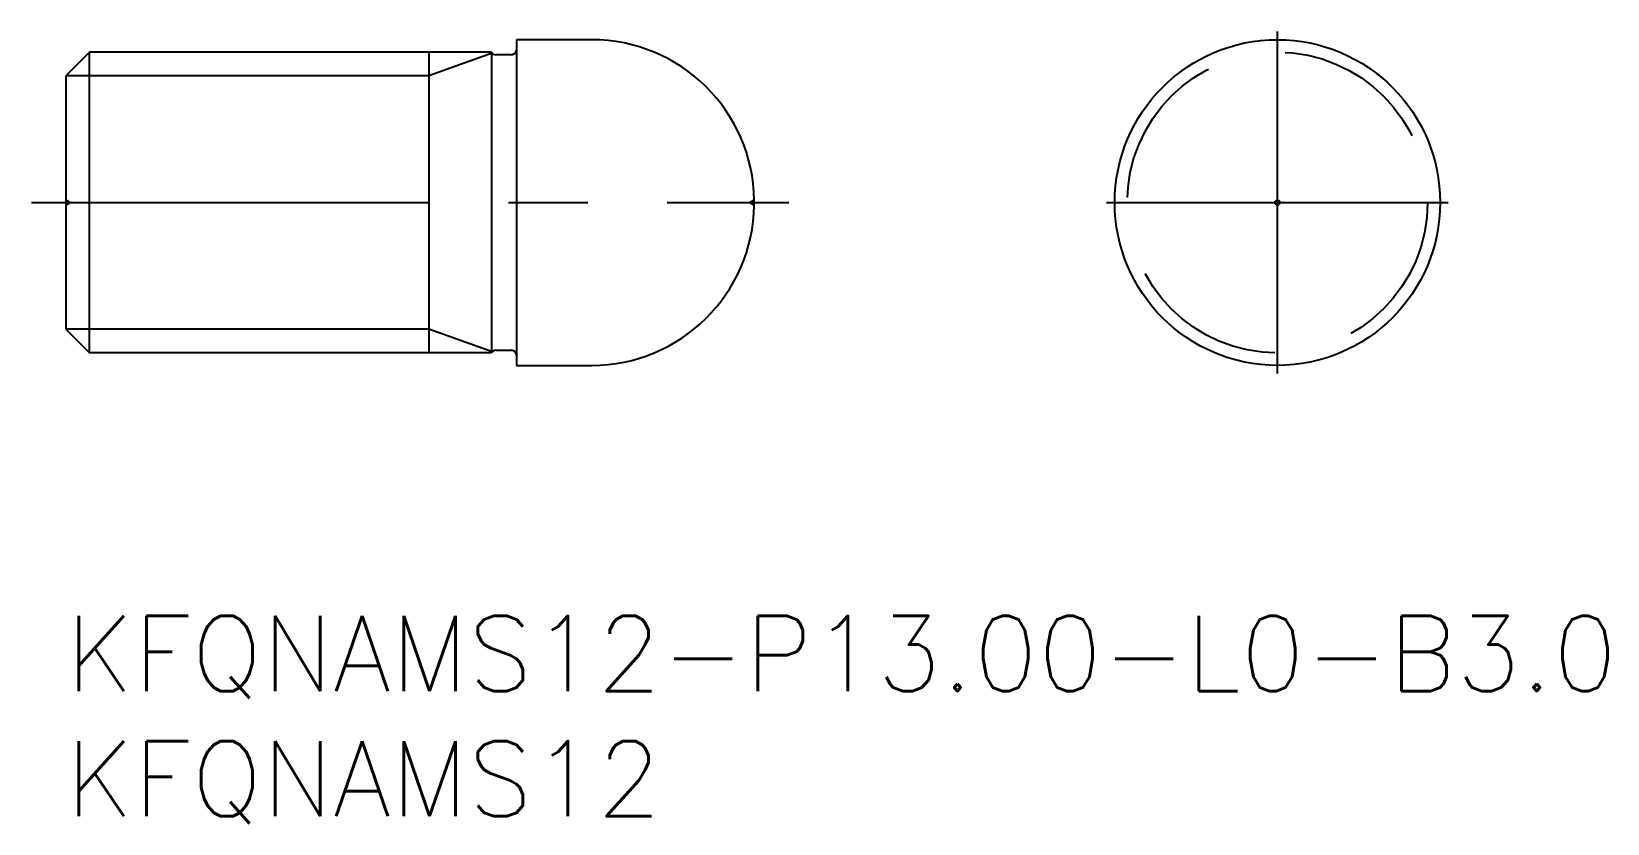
# Model space of a CAD drawing. Extents: x -1.4 to 61.6, y -8.3 to 23.3.
import ezdxf

# ---------------------------------------------------------------- set-up
doc = ezdxf.new("R2010")
doc.units = 0
doc.header["$LTSCALE"] = 0.5
doc.linetypes.add('CENTER', pattern=[50.8, 31.75, -6.35, 6.35, -6.35])
doc.linetypes.add('DASHED', pattern=[19.05, 12.7, -6.35])
for name, color, linetype in [('MSM_CENTER', 1, 'CENTER'), ('MSM_CONTINUOUS', 7, 'CONTINUOUS'), ('MSM_DASHED', 4, 'DASHED'), ('MSM_NARROW', 5, 'CONTINUOUS'), ('MSM_PART_NUMBER', 7, 'CONTINUOUS')]:
    doc.layers.add(name, color=color, linetype=linetype)
doc.styles.get("Standard").update_dxf_attribs({"font": 'txt.shx', "height": 3, "bigfont": 'bigfont.shx'})

msp = doc.modelspace()

# ---------------------------------------------------------------- linework, layer by layer
at = {"layer": 'MSM_CENTER'}
for p, q in [((48.4, 9.675), (48.4, 23.325)), ((-1.375, 16.5), (28.875, 16.5)), ((41.575, 16.5), (55.225, 16.5))]:
    msp.add_line(p, q, dxfattribs=at)
at = {"layer": 'MSM_CONTINUOUS'}
for p, q in [((21, 23), (18, 23)), ((18, 23), (18, 10)), ((0.947, 22.5), (0, 21.553)), ((17, 22.5), (0.947, 22.5)), ((0.947, 10.5), (0.947, 22.5)), ((17, 22.5), (17, 10.5)), ((17.8, 22.4), (17.173, 22.4)), ((0, 21.553), (0, 11.447)), ((27.499, 16.4), (27.499, 16.6)), ((0, 11.447), (0.947, 10.5)), ((17, 10.5), (0.947, 10.5)), ((17.173, 10.6), (17.8, 10.6)), ((18, 10), (21, 10))]:
    msp.add_line(p, q, dxfattribs=at)
for radius in [6.5, 0.0996]:
    msp.add_circle((48.4, 16.5), radius, dxfattribs=at)
for centre, radius, start, end in [((21, 16.5), 6.5, 0.87763, 90), ((17.173, 22.6), 0.2, 210, 270), ((17.8, 22.6), 0.2, 270, 0), ((21, 16.5), 6.5, 270, 359.12237), ((17.173, 10.4), 0.2, 90, 150), ((17.8, 10.4), 0.2, 0, 90)]:
    msp.add_arc(centre, radius, start, end, dxfattribs=at)
at = {"layer": 'MSM_DASHED'}
for p, q in [((0.173, 16.5), (0, 16.6)), ((0, 16.4), (0.173, 16.5)), ((27.499, 16.6), (27.327, 16.5)), ((27.327, 16.5), (27.499, 16.4))]:
    msp.add_line(p, q, dxfattribs=at)
msp.add_circle((48.4, 16.5), 6, dxfattribs=at)
at = {"layer": 'MSM_NARROW'}
for p, q in [((14.5, 22.5), (14.5, 10.5)), ((17.032, 22.459), (14.5, 21.553)), ((14.5, 21.553), (0, 21.553)), ((14.5, 11.447), (0, 11.447)), ((17.032, 10.541), (14.5, 11.447))]:
    msp.add_line(p, q, dxfattribs=at)

# ---------------------------------------------------------------- texts
at = {"layer": 'MSM_PART_NUMBER'}
for s, p in [('KFQNAMS12-P13.00-L0-B3.0', (0, -3)), ('KFQNAMS12', (0, -8))]:
    msp.add_text(s, height=3, dxfattribs=at).set_placement(p)

doc.saveas('drawing.dxf')
